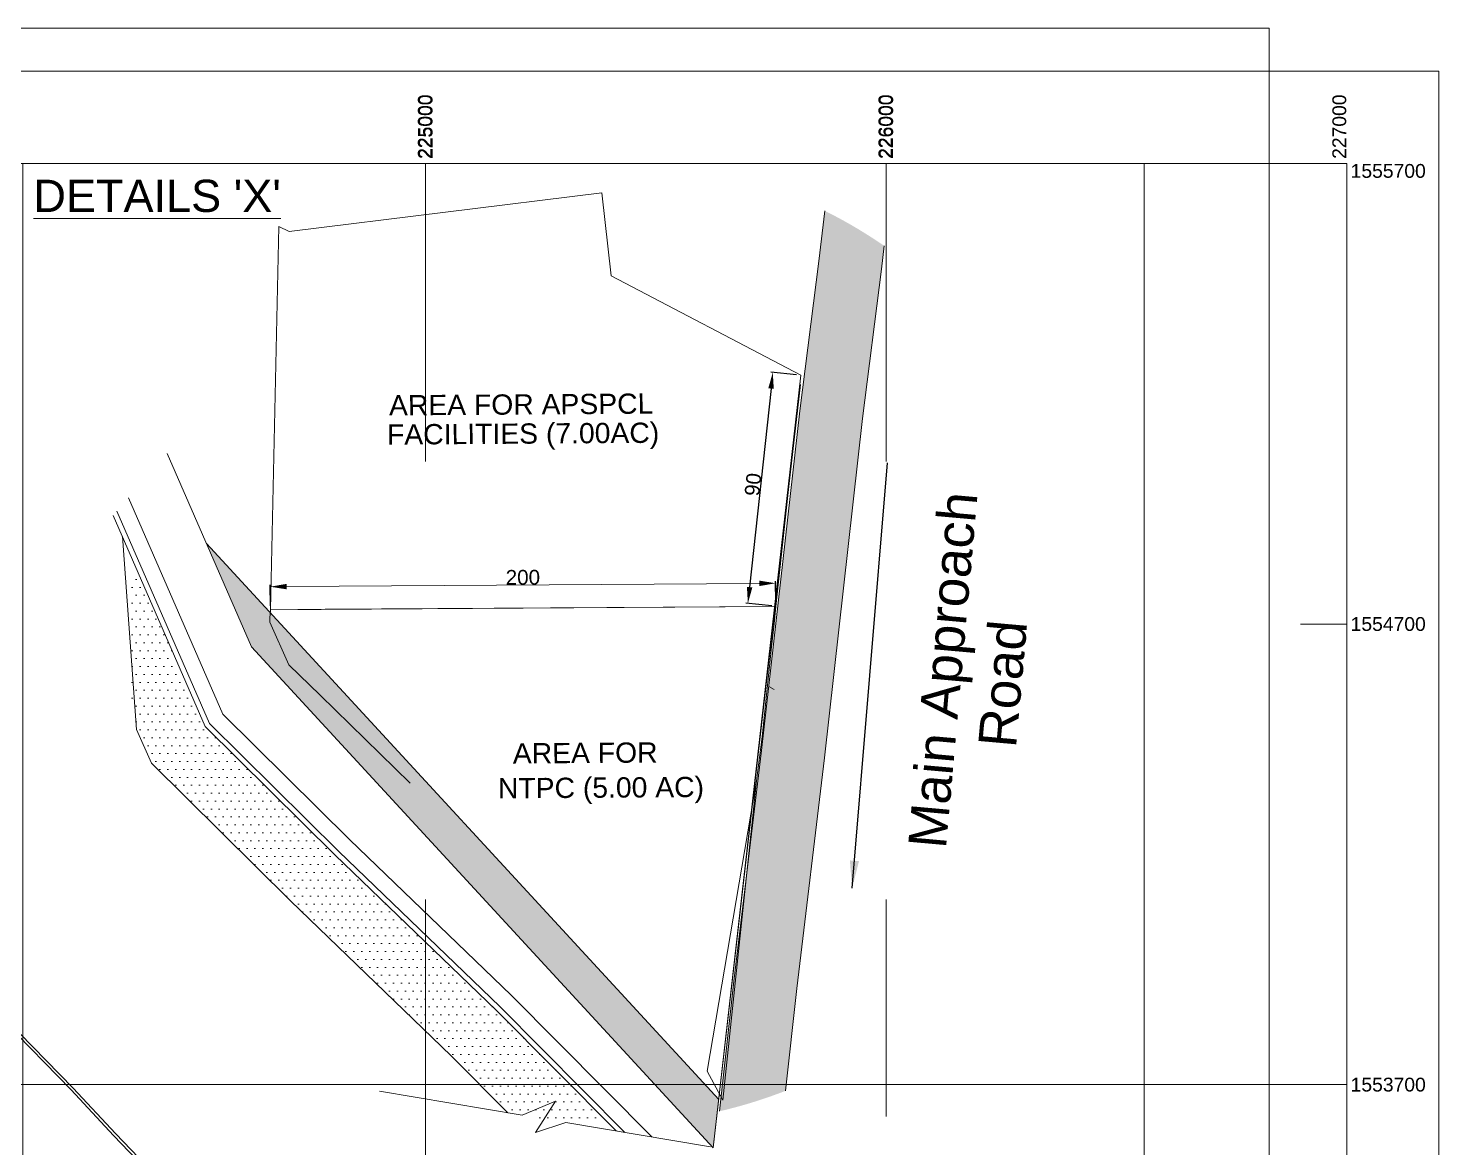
# Model space of a CAD drawing. Header units: inches. Extents: x 46944 to 1771531, y 9954 to 15548976.
# Drawn here: x 224138 to 227200, y 1553563 to 1555994 of the extents above; entities that cross this region are included whole.
import ezdxf

# ---------------------------------------------------------------- set-up
doc = ezdxf.new("R2010")
doc.units = ezdxf.units.IN
doc.header["$MEASUREMENT"] = 0
doc.header["$PDMODE"] = 1
for name, color, linetype in [('B.T. ROAD', 7, 'Continuous'), ('Details', 7, 'Continuous'), ('GRID', 8, 'Continuous')]:
    doc.layers.add(name, color=color, linetype=linetype)
doc.layers.add('Revised Grid', color=7, linetype='Continuous', lineweight=0)
doc.layers.add('STREAM', color=140, linetype='Continuous', lineweight=0)
doc.styles.add('ARIAL NARROW', font='arial.ttf', dxfattribs={"height": 300})
doc.styles.get("Standard").update_dxf_attribs({"font": 'arial.ttf'})
doc.dimstyles.get("Standard").update_dxf_attribs({"dimtxt": 0.18, "dimasz": 0.18, "dimexe": 0.18, "dimexo": 0.0625, "dimgap": 0.09, "dimtad": 0, "dimtih": 1, "dimtoh": 1, "dimdec": 4, "dimzin": 0, "dimdsep": 46, "dimtxsty": 'Standard', "dimcen": 0.09, "dimadec": 0, "dimazin": 0, "dimtfac": 1, "dimtdec": 4, "dimtofl": 0, "dimtmove": 0, "dimatfit": 3, "dimfxl": 1, "dimtolj": 1, "dimtzin": 0, "dimarcsym": 0})
doc.dimstyles.new('STANDARD$0', dxfattribs={"dimscale": 88.888889, "dimtxt": 0.02, "dimasz": 0.02, "dimexe": 0.05, "dimexo": 0.1, "dimgap": 0.002, "dimtad": 2, "dimdec": 0, "dimzin": 1, "dimdsep": 46, "dimtxsty": 'ARIAL NARROW', "dimblk": 'OBLIQUE', "dimcen": 0.09, "dimadec": 0, "dimazin": 0, "dimtfac": 1, "dimtdec": 4, "dimtofl": 0, "dimtmove": 0, "dimatfit": 3, "dimfxl": 1, "dimtolj": 1, "dimtzin": 1, "dimarcsym": 0})

# ---------------------------------------------------------------- blocks, each defined once
blk = doc.blocks.new('*D88')
at = {"layer": 'DEFPOINTS', "color": 0, "lineweight": 60, "transparency": 16777216}
for p in [(225814.6, 1555240), (225700, 1554744.7), (225760.5, 1554738.2)]:
    blk.add_point(p, dxfattribs=at)
at = {"layer": 'Details', "color": 0, "lineweight": -2, "transparency": 16777216}
for p, q in [((225805.8, 1555240.9), (225749.7, 1555247)), ((225750.3, 1555211.1), (225703.8, 1554780)), ((225751.7, 1554739.1), (225695.6, 1554745.2))]:
    blk.add_line(p, q, dxfattribs=at)
at = {"layer": 'Details', "color": 0, "lineweight": 60, "transparency": 16777216}
for points in [[(225744.4, 1555211.8), (225756.2, 1555210.5), (225754.1, 1555246.5)], [(225697.9, 1554780.7), (225709.7, 1554779.4), (225700, 1554744.7)]]:
    blk.add_solid(points, dxfattribs=at)
at = {"layer": 'Details', "color": 0, "lineweight": 5, "transparency": 16777216, "insert": (225711.2, 1555002.9), "char_height": 300, "attachment_point": 5, "rotation": 83.8483, "style": 'ARIAL NARROW'}
blk.add_mtext('\\A1;{\\fArial|b0|i0|c161|p34;\\H0.10667x;90}', dxfattribs=at)
blk = doc.blocks.new('*D89')
at = {"layer": 'DEFPOINTS', "color": 0, "lineweight": 60, "transparency": 16777216}
for p in [(224663, 1554781), (224663.4, 1554730.6), (225760.5, 1554738.2)]:
    blk.add_point(p, dxfattribs=at)
at = {"layer": 'Details', "color": 0, "lineweight": -2, "transparency": 16777216}
for p, q in [((224663.3, 1554739.5), (224663, 1554785.4)), ((225760.5, 1554747.1), (225760.2, 1554792.9))]:
    blk.add_line(p, q, dxfattribs=at)
at = {"layer": 'Details', "color": 0, "lineweight": 0, "transparency": 16777216}
blk.add_line((225724.6, 1554788.3), (224698.6, 1554781.2), dxfattribs=at)
at = {"layer": 'Details', "color": 0, "lineweight": 60, "transparency": 16777216}
for points in [[(224698.5, 1554787.1), (224698.6, 1554775.3), (224663, 1554781)], [(225724.6, 1554794.2), (225724.7, 1554782.3), (225760.2, 1554788.5)]]:
    blk.add_solid(points, dxfattribs=at)
at = {"layer": 'Details', "color": 0, "lineweight": 5, "transparency": 16777216, "insert": (225211.5, 1554801.2), "char_height": 300, "attachment_point": 5, "rotation": 0.3939, "style": 'ARIAL NARROW'}
blk.add_mtext('\\A1;{\\fArial|b0|i0|c161|p34;\\H0.10667x;200}', dxfattribs=at)

msp = doc.modelspace()

# ---------------------------------------------------------------- hatches: boundary and pattern name
at = {"layer": 'Details', "lineweight": 5}
h = msp.add_hatch(color=256, dxfattribs=at)
h.dxf.hatch_style = 1
edge = h.paths.add_edge_path()
edge.add_arc((225401.40999, 1554660.64813), 1045.75036, 55.33875619, 63.57961188)
edge.add_line((225866.72067, 1555597.1735), (225853.74862, 1555487.41003))
edge.add_line((225853.74862, 1555487.41003), (225812.44628, 1555162.4983))
edge.add_line((225812.44628, 1555162.4983), (225729.90022, 1554425.08684))
edge.add_line((225729.90022, 1554425.08684), (225669.38064, 1553924.42486))
edge.add_line((225669.38064, 1553924.42486), (225638.47156, 1553642.12193))
edge.add_arc((225401.40999, 1554660.64813), 1045.75036, 283.10230018, 291.3217273)
edge.add_line((225781.64954, 1553686.47582), (225805.9797, 1553908.69132))
edge.add_line((225805.9797, 1553908.69132), (225866.4793, 1554409.18802))
edge.add_line((225866.4793, 1554409.18802), (225948.97836, 1555146.17962))
edge.add_line((225948.97836, 1555146.17962), (225990.2273, 1555470.67122))
edge.add_line((225990.2273, 1555470.67122), (225996.15256, 1555520.80805))
h = msp.add_hatch(color=256, dxfattribs=at)
h.dxf.hatch_style = 1
edge = h.paths.add_edge_path()
edge.add_arc((225401.40999, 1554660.64813), 1045.75036, 55.33875619, 63.57961188)
edge.add_line((225866.72067, 1555597.1735), (225853.74862, 1555487.41003))
edge.add_line((225853.74862, 1555487.41003), (225812.44628, 1555162.4983))
edge.add_line((225812.44628, 1555162.4983), (225729.90022, 1554425.08684))
edge.add_line((225729.90022, 1554425.08684), (225669.38064, 1553924.42486))
edge.add_line((225669.38064, 1553924.42486), (225638.47156, 1553642.12193))
edge.add_arc((225401.40999, 1554660.64813), 1045.75036, 283.10230018, 291.3217273)
edge.add_line((225781.64954, 1553686.47582), (225805.9797, 1553908.69132))
edge.add_line((225805.9797, 1553908.69132), (225866.4793, 1554409.18802))
edge.add_line((225866.4793, 1554409.18802), (225948.97836, 1555146.17962))
edge.add_line((225948.97836, 1555146.17962), (225990.2273, 1555470.67122))
edge.add_line((225990.2273, 1555470.67122), (225996.15256, 1555520.80805))
h = msp.add_hatch(color=256, dxfattribs=at)
h.dxf.hatch_style = 1
h.paths.add_polyline_path([(224524.55114, 1554874.73959), (224622.33651, 1554650.61458), (225624.9337, 1553562.89575), (225636.93011, 1553667.91839)])
at = {"layer": 'STREAM', "lineweight": 5}
h = msp.add_hatch(dxfattribs=at)
h.set_pattern_fill('DOTS', color=256, scale=275)
h.set_pattern_definition([(0, (-995338.984, -6996225.244), (8.59375, 17.1875), [0, -17.1875])])
edge = h.paths.add_edge_path()
edge.add_arc((225401.40999, 1554660.64813), 1045.75036, 170.8058344, 190.44651883)
edge.add_line((224372.99338, 1554471.03513), (224405.01579, 1554397.63946))
edge.add_line((224405.01579, 1554397.63946), (224706.87877, 1554098.8473))
edge.add_line((224706.87877, 1554098.8473), (225056.03089, 1553762.74811))
edge.add_line((225056.03089, 1553762.74811), (225178.92821, 1553638.83814))
edge.add_arc((225401.40999, 1554660.64813), 1045.75036, 257.7165318, 269.84288514)
edge.add_line((225398.54237, 1553614.9017), (225153.63765, 1553861.82441))
edge.add_line((225153.63765, 1553861.82441), (224804.02383, 1554198.36804))
edge.add_line((224804.02383, 1554198.36804), (224521.81253, 1554477.70843))
edge.add_line((224521.81253, 1554477.70843), (224369.09487, 1554827.73882))
h = msp.add_hatch(dxfattribs=at)
h.set_pattern_fill('DOTS', color=256, scale=275)
h.set_pattern_definition([(0, (-995338.984, -6996225.244), (8.59375, 17.1875), [0, -17.1875])])
edge = h.paths.add_edge_path()
edge.add_arc((225401.40999, 1554660.64813), 1045.75036, 170.8058344, 190.44651883)
edge.add_line((224372.99338, 1554471.03513), (224405.01579, 1554397.63946))
edge.add_line((224405.01579, 1554397.63946), (224706.87877, 1554098.8473))
edge.add_line((224706.87877, 1554098.8473), (225056.03089, 1553762.74811))
edge.add_line((225056.03089, 1553762.74811), (225178.92821, 1553638.83814))
edge.add_arc((225401.40999, 1554660.64813), 1045.75036, 257.7165318, 269.84288514)
edge.add_line((225398.54237, 1553614.9017), (225153.63765, 1553861.82441))
edge.add_line((225153.63765, 1553861.82441), (224804.02383, 1554198.36804))
edge.add_line((224804.02383, 1554198.36804), (224521.81253, 1554477.70843))
edge.add_line((224521.81253, 1554477.70843), (224369.09487, 1554827.73882))

# ---------------------------------------------------------------- linework, layer by layer
at = {"layer": 'B.T. ROAD', "linetype": 'Continuous', "lineweight": 5}
for points in [[(224826.01435, 1553121.16181), (224701.68685, 1553214.92014), (224598.18474, 1553311.86716), (224537.59436, 1553370.75875), (224424, 1553484), (224323, 1553589.5), (224231, 1553688.5), (224085.12497, 1553837.7788), (224028, 1553882)], [(224826.01435, 1553121.16181), (224701.68685, 1553214.92014), (224598.18474, 1553311.86716), (224537.59436, 1553370.75875), (224424, 1553484), (224323, 1553589.5), (224231, 1553688.5), (224085.12497, 1553837.7788), (224028, 1553882)], [(224829.54772, 1553124.00339), (224707.77031, 1553217.44293), (224602.3269, 1553316.20832), (224541.80349, 1553375.03481), (224428.28563, 1553488.19979), (224327.36486, 1553593.61703), (224235.34392, 1553692.63957), (224089.12608, 1553842.26918), (224030.90331, 1553887.19424)], [(224829.54772, 1553124.00339), (224707.77031, 1553217.44293), (224602.3269, 1553316.20832), (224541.80349, 1553375.03481), (224428.28563, 1553488.19979), (224327.36486, 1553593.61703), (224235.34392, 1553692.63957), (224089.12608, 1553842.26918), (224030.90331, 1553887.19424)]]:
    msp.add_lwpolyline(points, dxfattribs=at)
at = {"layer": 'Details', "lineweight": 5}
for p, q in [((225757.08075, 1554557.96814, -2939.75889), (225745.46804, 1554564.15937, -2939.75889)), ((224900.51053, 1553685.57185, -4801.33576), (225209.83585, 1553633.65014, -2733.10189)), ((224900.51053, 1553685.57185, -4801.33576), (225209.83585, 1553633.65014, -2733.10189)), ((225304.91806, 1553617.69015, -2097.35621), (225618.59892, 1553565.03734)), ((225304.91806, 1553617.69015, -2097.35621), (225618.59892, 1553565.03734))]:
    msp.add_line(p, q, dxfattribs=at)
msp.add_lwpolyline([(226560, 1555700), (224126.18698, 1555700), (224126.18698, 1553540), (226560, 1553540)], close=True, dxfattribs=at)
at = {"layer": 'Details', "lineweight": 5, "elevation": 13228.76484}
for points in [[(224782.20465, 1554731.94684), (224663.3613, 1554730.62224), (224681.85723, 1555562.84636), (224704.10529, 1555552.03624), (225382.8612, 1555636.44352), (225403.4609, 1555455.57291), (225814.61516, 1555239.97146), (225760.52969, 1554738.16507), (224782.20465, 1554731.94684)], [(225718.50068, 1554359.36908), (225645.75561, 1553666.19844), (225611.25715, 1553728.94857)]]:
    msp.add_lwpolyline(points, close=True, dxfattribs=at)
at = {"layer": 'Details', "lineweight": 5}
for points, elevation in [([(225866.72067, 1555597.1735), (225853.74862, 1555487.41003), (225812.44628, 1555162.4983), (225729.90022, 1554425.08684), (225669.38064, 1553924.42486), (225638.47156, 1553642.12193)], 5144.50297), ([(225866.72067, 1555597.1735), (225853.74862, 1555487.41003), (225812.44628, 1555162.4983), (225729.90022, 1554425.08684), (225669.38064, 1553924.42486), (225638.47156, 1553642.12193)], 5144.50297), ([(225781.64954, 1553686.47582), (225805.9797, 1553908.69132), (225866.4793, 1554409.18802), (225948.97836, 1555146.17962), (225990.2273, 1555470.67122), (225996.15256, 1555520.80805)], 5144.50297), ([(225781.64954, 1553686.47582), (225805.9797, 1553908.69132), (225866.4793, 1554409.18802), (225948.97836, 1555146.17962), (225990.2273, 1555470.67122), (225996.15256, 1555520.80805)], 5144.50297), ([(225814.61516, 1555239.97146), (225624.9337, 1553562.89575)], -288910.94859), ([(225814.23409, 1555220.12703), (225624.9337, 1553562.89575), (224622.33651, 1554650.61458), (224439.23219, 1555070.29149)], 13228.76484), ([(225814.23409, 1555220.12703), (225624.9337, 1553562.89575), (224622.33651, 1554650.61458), (224439.23219, 1555070.29149)], 13228.76484), ([(225636.93011, 1553667.91839), (224524.55114, 1554874.73959)], 13228.76484), ([(225718.50068, 1554359.36908), (225731.29735, 1554455.23249), (225751.38124, 1554650.6306), (225756.71826, 1554700.37173), (225760.52969, 1554738.16507), (224663.3613, 1554730.62224), (224662.10614, 1554712.48732), (224662.0967, 1554704.35405), (224703.46528, 1554611.28075), (224771.07825, 1554545.26595), (224966.99872, 1554354.22356)], -305081.08917)]:
    msp.add_lwpolyline(points, dxfattribs=dict(at, elevation=elevation))
at = {"layer": 'Details', "linetype": 'Continuous', "lineweight": 5, "ltscale": 50, "elevation": -2939.75889}
for points in [[(225491.44992, 1553586.3799), (225185.83823, 1553894.5098), (224836.07209, 1554231.20005), (224560.34391, 1554504.12328), (224355.29618, 1554974.09469)], [(225491.44992, 1553586.3799), (225185.83823, 1553894.5098), (224836.07209, 1554231.20005), (224560.34391, 1554504.12328), (224355.29618, 1554974.09469)], [(225432.96878, 1553596.19623), (225161.54781, 1553869.85367), (224811.89658, 1554206.43332), (224531.27788, 1554484.19732), (224330.12355, 1554945.24501)], [(225432.96878, 1553596.19623), (225161.54781, 1553869.85367), (224811.89658, 1554206.43332), (224531.27788, 1554484.19732), (224330.12355, 1554945.24501)]]:
    msp.add_lwpolyline(points, dxfattribs=at)
at = {"layer": 'Details', "lineweight": 5}
msp.add_lwpolyline([(225209.83585, 1553633.65014), (225282.62356, 1553663.88167), (225238.8812, 1553595.69634), (225304.91806, 1553617.69015)], dxfattribs=at)
msp.add_lwpolyline([(225209.83585, 1553633.65014), (225282.62356, 1553663.88167), (225238.8812, 1553595.69634), (225304.91806, 1553617.69015)], dxfattribs=at)
at = {"layer": 'GRID', "linetype": 'Continuous', "lineweight": 5}
for p, q in [((218800, 1555900), (227200, 1555900)), ((227200, 1555900), (227200, 1546500)), ((219000, 1555700), (227000, 1555700)), ((225000, 1555700), (225000, 1555053)), ((226000, 1555700), (226000, 1555053)), ((227000, 1555700), (227000, 1547700)), ((226900, 1554700), (227000, 1554700)), ((225000, 1554102), (225000, 1547700)), ((226000, 1554102), (226000, 1553630.5)), ((219000, 1553700), (227000, 1553700))]:
    msp.add_line(p, q, dxfattribs=at)
msp.add_lwpolyline([(218692.00572, 1555993.5), (226832.00572, 1555993.5), (226832.00572, 1546773.22485), (218692.00572, 1546773.22485)], close=True, dxfattribs=at)
at = {"layer": 'Revised Grid', "linetype": 'Continuous', "lineweight": 5}
for p, q in [((219000, 1555700), (226560, 1555700)), ((226560, 1555700), (226560, 1547695.09566))]:
    msp.add_line(p, q, dxfattribs=at)
at = {"layer": 'STREAM', "lineweight": 5}
msp.add_line((224372.99338, 1554471.03513, -2939.75889), (224342.07248, 1554889.6744, -2939.75889), dxfattribs=at)
at = {"layer": 'STREAM', "lineweight": 5, "elevation": -2939.75889}
for points in [[(225413.92441, 1553599.39292), (225153.63765, 1553861.82441), (224804.02383, 1554198.36804), (224521.81253, 1554477.70843), (224321.92609, 1554935.85012)], [(225413.92441, 1553599.39292), (225153.63765, 1553861.82441), (224804.02383, 1554198.36804), (224521.81253, 1554477.70843), (224321.92609, 1554935.85012)], [(224372.99338, 1554471.03513), (224405.01579, 1554397.63946), (224706.87877, 1554098.8473), (225056.03089, 1553762.74811), (225178.92821, 1553638.83814)], [(224372.99338, 1554471.03513), (224405.01579, 1554397.63946), (224706.87877, 1554098.8473), (225056.03089, 1553762.74811), (225178.92821, 1553638.83814)]]:
    msp.add_lwpolyline(points, dxfattribs=at)

# ---------------------------------------------------------------- texts
at = {"layer": 'Details', "linetype": 'Continuous', "lineweight": 5}
msp.add_text("%%UDETAILS 'X'", height=70, dxfattribs=at).set_placement((224148.90593, 1555594.57574))
msp.add_text("%%UDETAILS 'X'", height=70, dxfattribs=at).set_placement((224148.90593, 1555594.57574))
at = {"layer": 'Details', "lineweight": 5}
for s, p in [('AREA FOR APSPCL ', (224920.96291, 1555152.75736, 13228.76484)), ('FACILITIES (7.00AC)', (224916.69211, 1555089.39721, 13228.76484)), ('AREA FOR ', (225189.82384, 1554397.07649, 13228.76484)), ('NTPC (5.00 AC)', (225157.4809, 1554321.3376, 13228.76484))]:
    msp.add_text(s, height=44.0044, rotation=0.39229695, dxfattribs=at).set_placement(p)
at = {"layer": 'Details', "linetype": 'Continuous', "lineweight": 5}
for s, p in [('Main Approach ', (226129.84269, 1554210.56879, -305081.08917)), ('Road', (226281.92413, 1554429.39206, -305081.08917))]:
    msp.add_text(s, height=82.50825, rotation=84.89975348, dxfattribs=at).set_placement(p)
at = {"layer": 'GRID', "linetype": 'Continuous', "lineweight": 5}
for s, p in [('225000', (225013.54326, 1555709.7788)), ('226000', (226013.54326, 1555709.7788)), ('227000', (226998.93376, 1555709.7788))]:
    msp.add_text(s, height=30, rotation=90, dxfattribs=at).set_placement(p)
for s, p in [('1555700', (227008.59973, 1555668.70542)), ('1554700', (227008.59973, 1554685.03652)), ('1553700', (227008.59973, 1553685.03652))]:
    msp.add_text(s, height=30, dxfattribs=at).set_placement(p)
at = {"layer": 'Revised Grid', "linetype": 'Continuous', "lineweight": 5}
for s, p in [('225000', (225015.29975, 1555709.7788)), ('226000', (226015.29975, 1555709.7788))]:
    msp.add_text(s, height=30, rotation=90, dxfattribs=at).set_placement(p)

# ---------------------------------------------------------------- dimensions: what is measured, and where the dimension line sits
at = {"layer": 'Details', "lineweight": 5}
dim = msp.add_linear_dim(base=(225700.00327, 1554744.6887, 13228.76484), p1=(225814.61516, 1555239.97146, 13228.76484), p2=(225760.52969, 1554738.16507, 13228.76484), angle=263.84831971, text='{\\fArial|b0|i0|c161|p34;\\H0.10667x;90}', dimstyle='STANDARD$0', override={"dimasz": 0.4, "dimsah": 1, "dimfxl": 1.25}, dxfattribs=at)
dim.commit()
dim.dimension.update_dxf_attribs({"geometry": '*D88', "text_midpoint": (225727.64122, 1555001.11433, 13228.76484), "dimtype": 161})
dim = msp.add_aligned_dim(p1=(225760.52969, 1554738.16507, 13228.76484), p2=(224663.3613, 1554730.62224, 13228.76484), distance=-50.33198, text='{\\fArial|b0|i0|c161|p34;\\H0.10667x;200}', dimstyle='STANDARD$0', override={"dimasz": 0.4, "dimsah": 1, "dimfxl": 1.25, "dimlwd": 0}, dxfattribs=at)
dim.commit()
dim.dimension.update_dxf_attribs({"geometry": '*D89', "text_midpoint": (225211.48593, 1554801.24068, 13228.76484)})

# ---------------------------------------------------------------- leaders
at = {"layer": 'Details', "linetype": 'Continuous', "lineweight": 5}
msp.add_leader([(225926.29545, 1554126.15013, -305081.08917), (226002.93491, 1555050.01505, -305081.08917)], dimstyle='Standard', override={"dimasz": 60, "dimgap": 0.09, "dimtad": 0}, dxfattribs=at)

doc.saveas('drawing.dxf')
